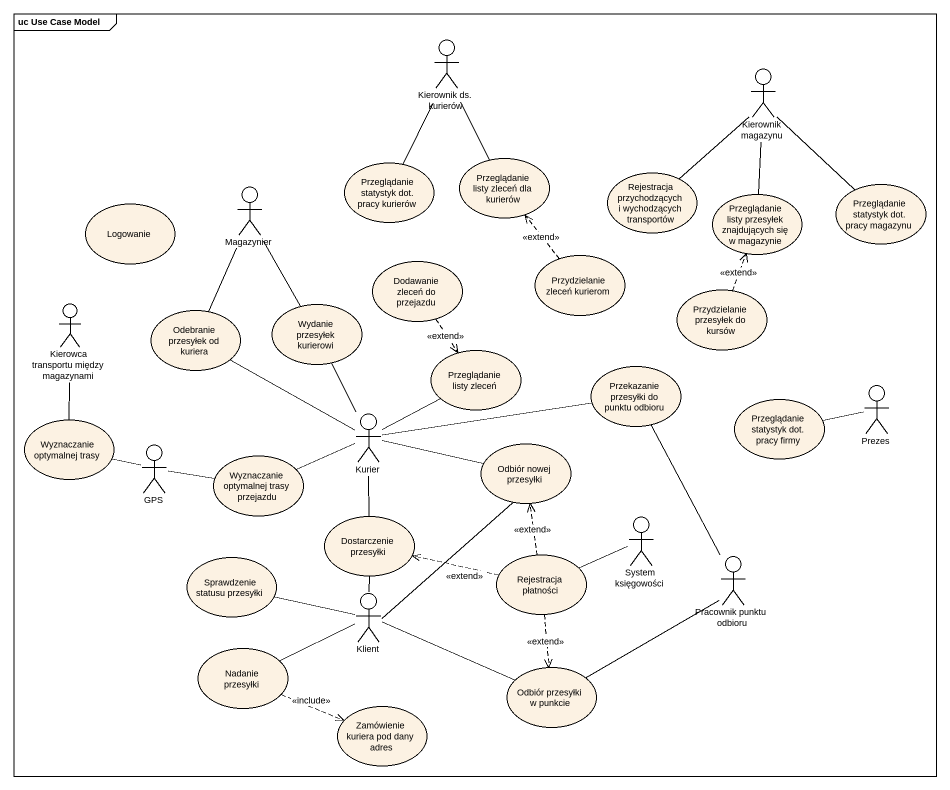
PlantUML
@startuml
mainframe uc Use Case Model
actor "Kierownik ds. kurierów" as Kierownik_ds_kurierów
actor "Kierownik magazynu" as Kierownik_magazynu
actor Magazynier
usecase "Przeglądanie statystyk dot. pracy kurierów" as Przeglądanie_statystyk_dot
usecase "Przeglądanie listy zleceń dla kurierów" as Przeglądanie_listy_zleceń
usecase "Rejestracja przychodzących i wychodzących transportów" as Rejestracja_przychodzących
usecase "Przeglądanie statystyk dot. pracy magazynu" as Przeglądanie_statystyk_dot_2
usecase Logowanie
usecase "Przeglądanie listy przesyłek znajdujących się w magazynie" as Przeglądanie_listy
usecase "Dodawanie zleceń do przejazdu" as Dodawanie_zleceń_do
usecase "Przydzielanie zleceń kurierom" as Przydzielanie_zleceń
actor "Kierowca transportu między magazynami" as Kierowca_transportu_między
usecase "Wydanie przesyłek kurierowi" as Wydanie_przesyłek_kurierowi
usecase "Przydzielanie przesyłek do kursów" as Przydzielanie_przesyłek_do
usecase "Odebranie przesyłek od kuriera" as Odebranie_przesyłek_od
usecase "Przeglądanie listy zleceń" as Przeglądanie_listy_zleceń_2
usecase "Przekazanie przesyłki do punktu odbioru" as Przekazanie_przesyłki_do
actor Prezes
usecase "Wyznaczanie optymalnej trasy" as Wyznaczanie_optymalnej_trasy
actor Kurier
usecase "Przeglądanie statystyk dot. pracy firmy" as Przeglądanie_statystyk_dot_3
actor GPS
usecase "Wyznaczanie optymalnej trasy przejazdu" as Wyznaczanie_optymalnej
usecase "Odbiór nowej przesyłki" as Odbiór_nowej_przesyłki
usecase "Dostarczenie przesyłki" as Dostarczenie_przesyłki
actor "System księgowości" as System_księgowości
usecase "Sprawdzenie statusu przesyłki" as Sprawdzenie_statusu
usecase "Rejestracja płatności" as Rejestracja_płatności
actor "Pracownik punktu odbioru" as Pracownik_punktu_odbioru
actor Klient
usecase "Nadanie przesyłki" as Nadanie_przesyłki
usecase "Odbiór przesyłki w punkcie" as Odbiór_przesyłki_w_punkcie
usecase "Zamówienie kuriera pod dany adres" as Zamówienie_kuriera_pod_dany
Magazynier -- Odebranie_przesyłek_od
Przeglądanie_statystyk_dot -up- Kierownik_ds_kurierów
Przeglądanie_listy_zleceń -up- Kierownik_ds_kurierów
Rejestracja_przychodzących -up- Kierownik_magazynu
Przeglądanie_statystyk_dot_2 -up- Kierownik_magazynu
Przeglądanie_listy -up- Kierownik_magazynu
Dodawanie_zleceń_do ..> Przeglądanie_listy_zleceń_2 : <<extend>>
Przydzielanie_zleceń .up.> Przeglądanie_listy_zleceń : <<extend>>
Wydanie_przesyłek_kurierowi -up- Magazynier
Wydanie_przesyłek_kurierowi -- Kurier
Przydzielanie_przesyłek_do .up.> Przeglądanie_listy : <<extend>>
Odebranie_przesyłek_od -- Kurier
Przeglądanie_listy_zleceń_2 -- Kurier
Przekazanie_przesyłki_do -left- Kurier
Przekazanie_przesyłki_do -- Pracownik_punktu_odbioru
Wyznaczanie_optymalnej_trasy -up- Kierowca_transportu_między
Przeglądanie_statystyk_dot_3 -right- Prezes
GPS -left- Wyznaczanie_optymalnej_trasy
GPS -right- Wyznaczanie_optymalnej
Wyznaczanie_optymalnej -right- Kurier
Odbiór_nowej_przesyłki -left- Kurier
Dostarczenie_przesyłki -up- Kurier
Dostarczenie_przesyłki -- Klient
System_księgowości -left- Rejestracja_płatności
Sprawdzenie_statusu -right- Klient
Rejestracja_płatności .up.> Odbiór_nowej_przesyłki : <<extend>>
Rejestracja_płatności .left.> Dostarczenie_przesyłki : <<extend>>
Rejestracja_płatności ..> Odbiór_przesyłki_w_punkcie : <<extend>>
Klient -up- Odbiór_nowej_przesyłki
Nadanie_przesyłki -right- Klient
Nadanie_przesyłki .right.> Zamówienie_kuriera_pod_dany : <<include>>
Odbiór_przesyłki_w_punkcie -right- Pracownik_punktu_odbioru
Odbiór_przesyłki_w_punkcie -left- Klient
@enduml
